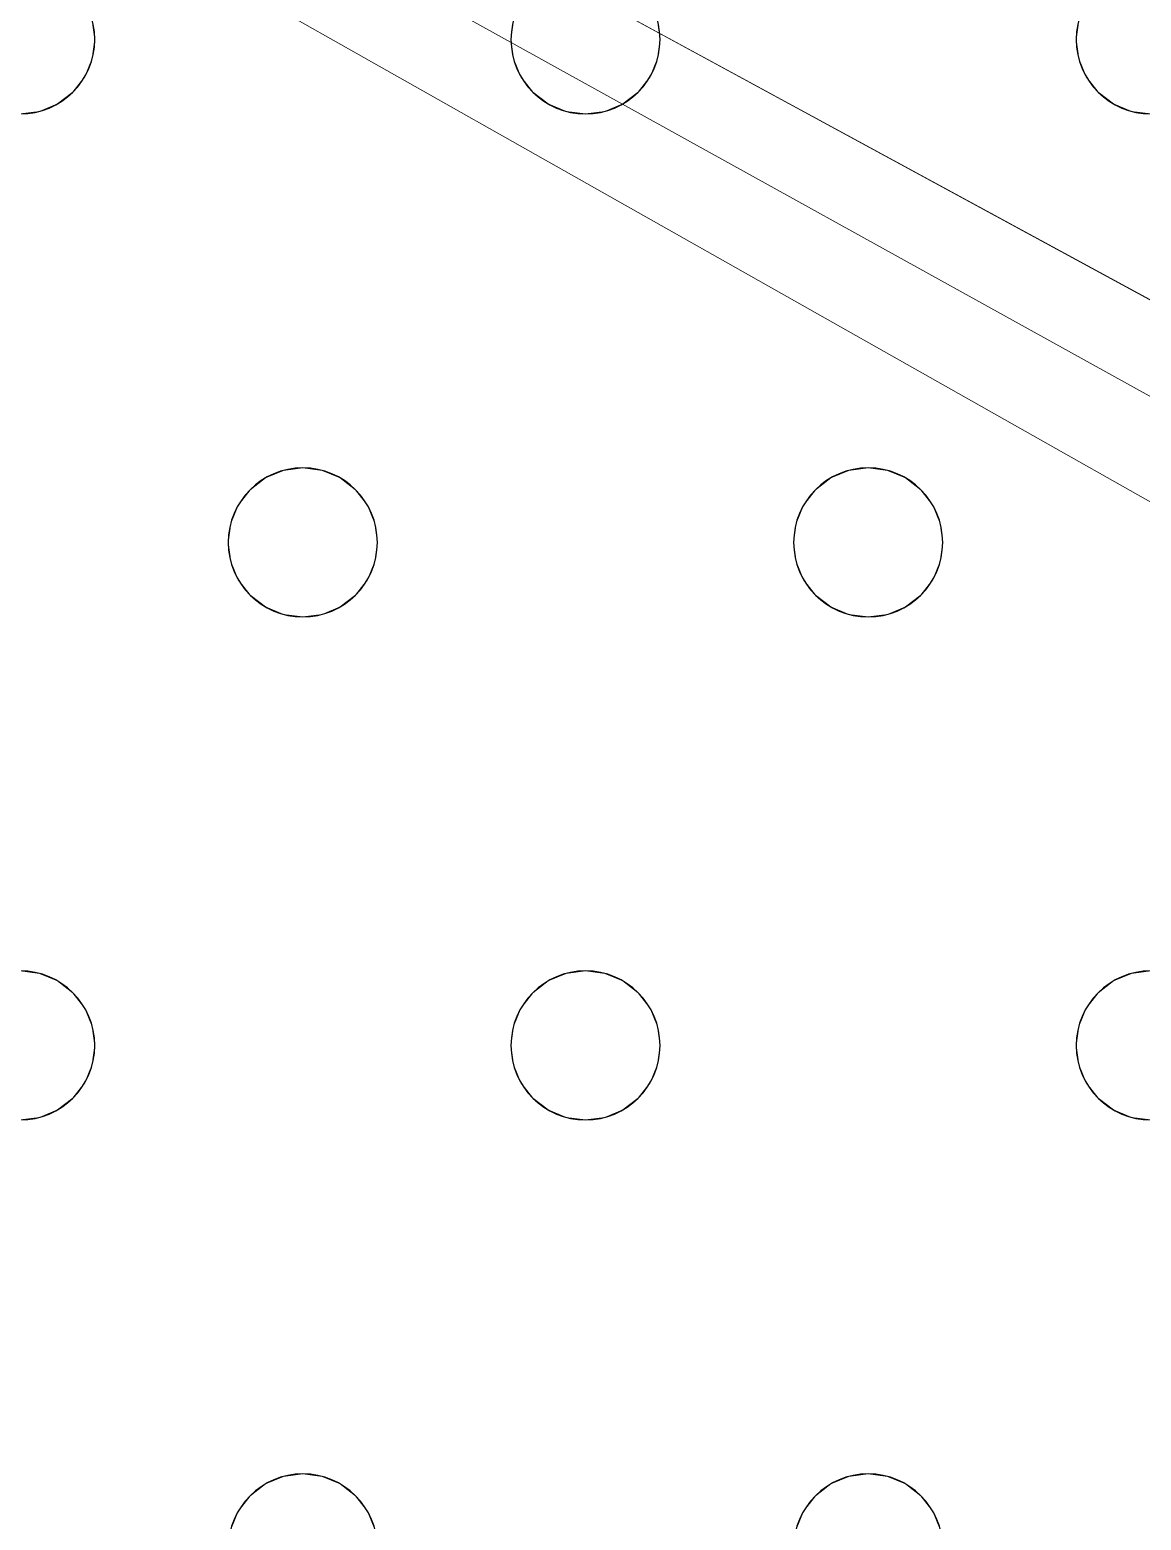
# Model space of a CAD drawing. Header units: millimetres. Extents: x -1 to 1201, y -701 to 1.
# Drawn here: x 443.7 to 503.4, y -339.5 to -259.5 of the extents above; entities that cross this region are included whole.
import ezdxf

# ---------------------------------------------------------------- set-up
doc = ezdxf.new("R2010")
doc.units = ezdxf.units.MM
doc.layers.add('IQ_200_3D', color=1, linetype='Continuous')
doc.layers.add('IQ_204_2D', color=7, linetype='Continuous')

msp = doc.modelspace()

# ---------------------------------------------------------------- linework, layer by layer
at = {"layer": 'IQ_200_3D', "lineweight": 18}
for points, invisible_edges in [([(447.079, -258.965, 890), (447.216, -260, 890), (469.549, -260, 890), (469.685, -258.965, 890)], 10), ([(469.549, -260, 888), (447.216, -260, 888), (447.079, -258.965, 888), (469.685, -258.965, 888)], 5), ([(447.216, -260, 890), (447.079, -258.965, 890), (447.079, -258.965, 888), (447.216, -260, 888)], 2), ([(469.685, -258.965, 890), (469.549, -260, 890), (469.549, -260, 888), (469.685, -258.965, 888)], 8), ([(477.413, -258.965, 890), (477.549, -260, 890), (499.882, -260, 890), (500.019, -258.965, 890)], 10), ([(477.413, -258.965, 888), (500.019, -258.965, 888), (499.882, -260, 888), (477.549, -260, 888)], 5), ([(477.549, -260, 890), (477.413, -258.965, 890), (477.413, -258.965, 888), (477.549, -260, 888)], 2), ([(500.019, -258.965, 890), (499.882, -260, 890), (499.882, -260, 888), (500.019, -258.965, 888)], 8), ([(447.216, -260, 890), (447.079, -261.035, 890), (469.685, -261.035, 890), (469.549, -260, 890)], 10), ([(447.079, -261.035, 888), (447.216, -260, 888), (469.685, -261.035, 888), (470.085, -262, 888)], 10), ([(447.079, -261.035, 890), (447.216, -260, 890), (447.216, -260, 888), (447.079, -261.035, 888)], 8), ([(469.549, -260, 888), (469.685, -261.035, 888), (447.216, -260, 888)], 14), ([(469.549, -260, 890), (469.685, -261.035, 890), (469.685, -261.035, 888), (469.549, -260, 888)], 2), ([(477.549, -260, 890), (477.413, -261.035, 890), (500.019, -261.035, 890), (499.882, -260, 890)], 10), ([(500.019, -261.035, 888), (500.418, -262, 888), (477.413, -261.035, 888), (477.549, -260, 888)], 10), ([(477.413, -261.035, 890), (477.549, -260, 890), (477.549, -260, 888), (477.413, -261.035, 888)], 8), ([(500.019, -261.035, 888), (477.549, -260, 888), (499.882, -260, 888)], 3), ([(499.882, -260, 890), (500.019, -261.035, 890), (500.019, -261.035, 888), (499.882, -260, 888)], 2), ([(447.079, -261.035, 890), (446.68, -262, 890), (470.085, -262, 890), (469.685, -261.035, 890)], 10), ([(446.68, -262, 888), (447.079, -261.035, 888), (470.085, -262, 888), (458.382, -283, 888)], 14), ([(446.68, -262, 890), (447.079, -261.035, 890), (447.079, -261.035, 888), (446.68, -262, 888)], 10), ([(469.685, -261.035, 890), (470.085, -262, 890), (470.085, -262, 888), (469.685, -261.035, 888)], 10), ([(477.413, -261.035, 890), (477.013, -262, 890), (500.418, -262, 890), (500.019, -261.035, 890)], 10), ([(477.013, -262, 888), (477.413, -261.035, 888), (500.418, -262, 888), (488.716, -283, 888)], 14), ([(477.013, -262, 890), (477.413, -261.035, 890), (477.413, -261.035, 888), (477.013, -262, 888)], 10), ([(500.019, -261.035, 890), (500.418, -262, 890), (500.418, -262, 888), (500.019, -261.035, 888)], 10), ([(458.382, -283, 890), (446.68, -262, 890), (446.044, -262.828, 890)], 13), ([(458.382, -283, 888), (446.044, -262.828, 888), (446.68, -262, 888)], 13), ([(446.044, -262.828, 890), (446.68, -262, 890), (446.68, -262, 888), (446.044, -262.828, 888)], 10), ([(458.382, -283, 890), (470.721, -262.828, 890), (470.085, -262, 890), (446.68, -262, 890)], 13), ([(470.721, -262.828, 888), (458.382, -283, 888), (470.085, -262, 888)], 3), ([(470.085, -262, 890), (470.721, -262.828, 890), (470.721, -262.828, 888), (470.085, -262, 888)], 10), ([(488.716, -283, 890), (500.418, -262, 890), (477.013, -262, 890), (476.377, -262.828, 890)], 11), ([(488.716, -283, 888), (487.68, -283.136, 888), (476.377, -262.828, 888), (477.013, -262, 888)], 10), ([(476.377, -262.828, 890), (477.013, -262, 890), (477.013, -262, 888), (476.377, -262.828, 888)], 10), ([(501.054, -262.828, 890), (500.418, -262, 890), (488.716, -283, 890), (489.751, -283.136, 890)], 10), ([(501.054, -262.828, 888), (489.751, -283.136, 888), (488.716, -283, 888), (500.418, -262, 888)], 5), ([(500.418, -262, 890), (501.054, -262.828, 890), (501.054, -262.828, 888), (500.418, -262, 888)], 10), ([(446.044, -262.828, 890), (445.216, -263.464, 890), (457.347, -283.136, 890), (458.382, -283, 890)], 10), ([(457.347, -283.136, 888), (445.216, -263.464, 888), (446.044, -262.828, 888), (458.382, -283, 888)], 5), ([(445.216, -263.464, 890), (446.044, -262.828, 890), (446.044, -262.828, 888), (445.216, -263.464, 888)], 10), ([(459.418, -283.136, 890), (471.549, -263.464, 890), (470.721, -262.828, 890), (458.382, -283, 890)], 5), ([(459.418, -283.136, 888), (458.382, -283, 888), (470.721, -262.828, 888), (471.549, -263.464, 888)], 10), ([(470.721, -262.828, 890), (471.549, -263.464, 890), (471.549, -263.464, 888), (470.721, -262.828, 888)], 10), ([(476.377, -262.828, 890), (475.549, -263.464, 890), (487.68, -283.136, 890), (488.716, -283, 890)], 10), ([(487.68, -283.136, 888), (475.549, -263.464, 888), (476.377, -262.828, 888)], 13), ([(475.549, -263.464, 890), (476.377, -262.828, 890), (476.377, -262.828, 888), (475.549, -263.464, 888)], 10), ([(501.882, -263.464, 890), (501.054, -262.828, 890), (489.751, -283.136, 890), (490.716, -283.536, 890)], 10), ([(501.054, -262.828, 888), (501.882, -263.464, 888), (489.751, -283.136, 888)], 14), ([(501.054, -262.828, 890), (501.882, -263.464, 890), (501.882, -263.464, 888), (501.054, -262.828, 888)], 10), ([(443.216, -264, 890), (454.918, -285, 890), (455.554, -284.172, 890), (444.251, -263.864, 890)], 5), ([(455.554, -284.172, 888), (454.918, -285, 888), (443.216, -264, 888), (444.251, -263.864, 888)], 10), ([(444.251, -263.864, 888), (443.216, -264, 888), (443.216, -264, 890), (444.251, -263.864, 890)], 10), ([(456.382, -283.536, 890), (445.216, -263.464, 890), (444.251, -263.864, 890), (455.554, -284.172, 890)], 5), ([(444.251, -263.864, 888), (445.216, -263.464, 888), (456.382, -283.536, 888), (455.554, -284.172, 888)], 10), ([(444.251, -263.864, 890), (445.216, -263.464, 890), (445.216, -263.464, 888), (444.251, -263.864, 888)], 10), ([(445.216, -263.464, 890), (456.382, -283.536, 890), (457.347, -283.136, 890)], 13), ([(445.216, -263.464, 888), (457.347, -283.136, 888), (456.382, -283.536, 888)], 13), ([(471.549, -263.464, 890), (459.418, -283.136, 890), (460.382, -283.536, 890)], 13), ([(460.382, -283.536, 888), (459.418, -283.136, 888), (471.549, -263.464, 888), (472.514, -263.864, 888)], 10), ([(472.514, -263.864, 890), (471.549, -263.464, 890), (460.382, -283.536, 890), (461.211, -284.172, 890)], 10), ([(461.211, -284.172, 888), (460.382, -283.536, 888), (472.514, -263.864, 888), (473.549, -264, 888)], 10), ([(473.549, -264, 890), (472.514, -263.864, 890), (461.211, -284.172, 890), (461.847, -285, 890)], 10), ([(471.549, -263.464, 890), (472.514, -263.864, 890), (472.514, -263.864, 888), (471.549, -263.464, 888)], 10), ([(473.549, -264, 888), (472.514, -263.864, 888), (472.514, -263.864, 890), (473.549, -264, 890)], 10), ([(485.887, -284.172, 890), (486.716, -283.536, 890), (474.584, -263.864, 890), (473.549, -264, 890)], 10), ([(485.887, -284.172, 888), (485.252, -285, 888), (473.549, -264, 888), (474.584, -263.864, 888)], 10), ([(474.584, -263.864, 888), (473.549, -264, 888), (473.549, -264, 890), (474.584, -263.864, 890)], 10), ([(475.549, -263.464, 890), (474.584, -263.864, 890), (486.716, -283.536, 890), (487.68, -283.136, 890)], 10), ([(475.549, -263.464, 888), (487.68, -283.136, 888), (486.716, -283.536, 888), (474.584, -263.864, 888)], 5), ([(474.584, -263.864, 890), (475.549, -263.464, 890), (475.549, -263.464, 888), (474.584, -263.864, 888)], 10), ([(474.584, -263.864, 888), (486.716, -283.536, 888), (485.887, -284.172, 888)], 13), ([(490.716, -283.536, 888), (489.751, -283.136, 888), (501.882, -263.464, 888), (502.847, -263.864, 888)], 10), ([(502.847, -263.864, 890), (501.882, -263.464, 890), (490.716, -283.536, 890), (491.544, -284.172, 890)], 10), ([(491.544, -284.172, 888), (490.716, -283.536, 888), (502.847, -263.864, 888), (503.882, -264, 888)], 10), ([(503.882, -264, 890), (502.847, -263.864, 890), (491.544, -284.172, 890), (492.18, -285, 890)], 10), ([(501.882, -263.464, 890), (502.847, -263.864, 890), (502.847, -263.864, 888), (501.882, -263.464, 888)], 10), ([(503.882, -264, 888), (502.847, -263.864, 888), (502.847, -263.864, 890), (503.882, -264, 890)], 10), ([(443.216, -264, 890), (430.878, -284.172, 890), (431.513, -285, 890), (454.918, -285, 890)], 13), ([(443.216, -264, 888), (454.918, -285, 888), (431.513, -285, 888), (430.878, -284.172, 888)], 11), ([(461.847, -285, 888), (461.211, -284.172, 888), (473.549, -264, 888), (485.252, -285, 888)], 14), ([(485.252, -285, 890), (473.549, -264, 890), (461.847, -285, 890), (484.852, -285.965, 890)], 7), ([(485.887, -284.172, 890), (473.549, -264, 890), (485.252, -285, 890)], 3), ([(492.18, -285, 888), (491.544, -284.172, 888), (503.882, -264, 888), (515.585, -285, 888)], 14), ([(515.585, -285, 890), (503.882, -264, 890), (492.18, -285, 890), (515.185, -285.965, 890)], 7), ([(457.347, -283.136, 890), (456.382, -283.536, 890), (456.382, -283.536, 888), (457.347, -283.136, 888)], 10), ([(457.347, -283.136, 888), (458.382, -283, 888), (458.382, -283, 890), (457.347, -283.136, 890)], 10), ([(458.382, -283, 888), (459.418, -283.136, 888), (459.418, -283.136, 890), (458.382, -283, 890)], 10), ([(460.382, -283.536, 890), (459.418, -283.136, 890), (459.418, -283.136, 888), (460.382, -283.536, 888)], 10), ([(487.68, -283.136, 890), (486.716, -283.536, 890), (486.716, -283.536, 888), (487.68, -283.136, 888)], 10), ([(487.68, -283.136, 888), (488.716, -283, 888), (488.716, -283, 890), (487.68, -283.136, 890)], 10), ([(488.716, -283, 888), (489.751, -283.136, 888), (489.751, -283.136, 890), (488.716, -283, 890)], 10), ([(490.716, -283.536, 890), (489.751, -283.136, 890), (489.751, -283.136, 888), (490.716, -283.536, 888)], 10), ([(456.382, -283.536, 890), (455.554, -284.172, 890), (455.554, -284.172, 888), (456.382, -283.536, 888)], 10), ([(461.211, -284.172, 890), (460.382, -283.536, 890), (460.382, -283.536, 888), (461.211, -284.172, 888)], 10), ([(486.716, -283.536, 890), (485.887, -284.172, 890), (485.887, -284.172, 888), (486.716, -283.536, 888)], 10), ([(491.544, -284.172, 890), (490.716, -283.536, 890), (490.716, -283.536, 888), (491.544, -284.172, 888)], 10), ([(455.554, -284.172, 890), (454.918, -285, 890), (454.918, -285, 888), (455.554, -284.172, 888)], 10), ([(461.847, -285, 890), (461.211, -284.172, 890), (461.211, -284.172, 888), (461.847, -285, 888)], 10), ([(485.887, -284.172, 890), (485.252, -285, 890), (485.252, -285, 888), (485.887, -284.172, 888)], 10), ([(492.18, -285, 890), (491.544, -284.172, 890), (491.544, -284.172, 888), (492.18, -285, 888)], 10), ([(431.513, -285, 890), (431.913, -285.965, 890), (454.519, -285.965, 890), (454.918, -285, 890)], 10), ([(454.519, -285.965, 888), (431.913, -285.965, 888), (431.513, -285, 888), (454.918, -285, 888)], 5), ([(454.918, -285, 890), (454.519, -285.965, 890), (454.519, -285.965, 888), (454.918, -285, 888)], 10), ([(461.847, -285, 890), (462.246, -285.965, 890), (484.852, -285.965, 890)], 14), ([(484.852, -285.965, 888), (462.246, -285.965, 888), (461.847, -285, 888), (485.252, -285, 888)], 5), ([(462.246, -285.965, 890), (461.847, -285, 890), (461.847, -285, 888), (462.246, -285.965, 888)], 10), ([(485.252, -285, 890), (484.852, -285.965, 890), (484.852, -285.965, 888), (485.252, -285, 888)], 10), ([(515.185, -285.965, 890), (492.18, -285, 890), (492.579, -285.965, 890), (515.049, -287, 890)], 5), ([(492.579, -285.965, 888), (492.18, -285, 888), (515.185, -285.965, 888), (515.049, -287, 888)], 10), ([(515.185, -285.965, 888), (492.18, -285, 888), (515.585, -285, 888)], 3), ([(492.579, -285.965, 890), (492.18, -285, 890), (492.18, -285, 888), (492.579, -285.965, 888)], 10), ([(431.913, -285.965, 890), (432.049, -287, 890), (454.382, -287, 890), (454.519, -285.965, 890)], 10), ([(454.382, -287, 888), (432.049, -287, 888), (431.913, -285.965, 888), (454.519, -285.965, 888)], 5), ([(454.519, -285.965, 890), (454.382, -287, 890), (454.382, -287, 888), (454.519, -285.965, 888)], 8), ([(462.246, -285.965, 890), (462.382, -287, 890), (484.716, -287, 890), (484.852, -285.965, 890)], 10), ([(484.716, -287, 888), (462.382, -287, 888), (462.246, -285.965, 888), (484.852, -285.965, 888)], 5), ([(462.382, -287, 890), (462.246, -285.965, 890), (462.246, -285.965, 888), (462.382, -287, 888)], 2), ([(484.852, -285.965, 890), (484.716, -287, 890), (484.716, -287, 888), (484.852, -285.965, 888)], 8), ([(515.049, -287, 890), (492.579, -285.965, 890), (492.716, -287, 890), (515.185, -288.035, 890)], 5), ([(515.049, -287, 888), (492.716, -287, 888), (492.579, -285.965, 888)], 13), ([(492.716, -287, 890), (492.579, -285.965, 890), (492.579, -285.965, 888), (492.716, -287, 888)], 2), ([(432.049, -287, 890), (431.913, -288.035, 890), (454.519, -288.035, 890), (454.382, -287, 890)], 10), ([(431.913, -288.035, 888), (432.049, -287, 888), (454.519, -288.035, 888), (454.918, -289, 888)], 10), ([(454.519, -288.035, 888), (432.049, -287, 888), (454.382, -287, 888)], 3), ([(454.382, -287, 890), (454.519, -288.035, 890), (454.519, -288.035, 888), (454.382, -287, 888)], 2), ([(484.852, -288.035, 890), (462.382, -287, 890), (462.246, -288.035, 890), (485.252, -289, 890)], 5), ([(462.246, -288.035, 888), (462.382, -287, 888), (484.852, -288.035, 888), (485.252, -289, 888)], 10), ([(462.246, -288.035, 890), (462.382, -287, 890), (462.382, -287, 888), (462.246, -288.035, 888)], 8), ([(484.716, -287, 890), (462.382, -287, 890), (484.852, -288.035, 890)], 3), ([(484.852, -288.035, 888), (462.382, -287, 888), (484.716, -287, 888)], 3), ([(484.716, -287, 890), (484.852, -288.035, 890), (484.852, -288.035, 888), (484.716, -287, 888)], 2), ([(492.579, -288.035, 890), (515.585, -289, 890), (515.185, -288.035, 890), (492.716, -287, 890)], 5), ([(492.716, -287, 888), (515.049, -287, 888), (515.185, -288.035, 888), (492.579, -288.035, 888)], 5), ([(492.579, -288.035, 890), (492.716, -287, 890), (492.716, -287, 888), (492.579, -288.035, 888)], 8), ([(454.918, -289, 890), (454.519, -288.035, 890), (431.913, -288.035, 890), (431.513, -289, 890)], 10), ([(431.513, -289, 888), (431.913, -288.035, 888), (454.918, -289, 888), (443.216, -310, 888)], 14), ([(454.519, -288.035, 890), (454.918, -289, 890), (454.918, -289, 888), (454.519, -288.035, 888)], 10), ([(485.252, -289, 890), (462.246, -288.035, 890), (461.847, -289, 890), (473.549, -310, 890)], 13), ([(461.847, -289, 888), (462.246, -288.035, 888), (485.252, -289, 888), (473.549, -310, 888)], 14), ([(461.847, -289, 890), (462.246, -288.035, 890), (462.246, -288.035, 888), (461.847, -289, 888)], 10), ([(484.852, -288.035, 890), (485.252, -289, 890), (485.252, -289, 888), (484.852, -288.035, 888)], 10), ([(515.585, -289, 890), (492.579, -288.035, 890), (492.18, -289, 890), (503.882, -310, 890)], 13), ([(492.18, -289, 888), (492.579, -288.035, 888), (515.585, -289, 888), (503.882, -310, 888)], 14), ([(492.18, -289, 890), (492.579, -288.035, 890), (492.579, -288.035, 888), (492.18, -289, 888)], 10), ([(492.579, -288.035, 888), (515.185, -288.035, 888), (515.585, -289, 888)], 13), ([(443.216, -310, 890), (454.918, -289, 890), (431.513, -289, 890), (430.878, -289.828, 890)], 11), ([(443.216, -310, 890), (444.251, -310.136, 890), (455.554, -289.828, 890), (454.918, -289, 890)], 10), ([(443.216, -310, 888), (454.918, -289, 888), (455.554, -289.828, 888), (444.251, -310.136, 888)], 5), ([(454.918, -289, 890), (455.554, -289.828, 890), (455.554, -289.828, 888), (454.918, -289, 888)], 10), ([(473.549, -310, 890), (461.847, -289, 890), (461.211, -289.828, 890), (472.514, -310.136, 890)], 5), ([(461.847, -289, 888), (473.549, -310, 888), (461.211, -289.828, 888)], 3), ([(461.211, -289.828, 890), (461.847, -289, 890), (461.847, -289, 888), (461.211, -289.828, 888)], 10), ([(485.887, -289.828, 890), (485.252, -289, 890), (473.549, -310, 890), (474.584, -310.136, 890)], 10), ([(485.887, -289.828, 888), (474.584, -310.136, 888), (473.549, -310, 888), (485.252, -289, 888)], 5), ([(485.252, -289, 890), (485.887, -289.828, 890), (485.887, -289.828, 888), (485.252, -289, 888)], 10), ([(503.882, -310, 890), (492.18, -289, 890), (491.544, -289.828, 890)], 13), ([(503.882, -310, 888), (502.847, -310.136, 888), (491.544, -289.828, 888), (492.18, -289, 888)], 10), ([(491.544, -289.828, 890), (492.18, -289, 890), (492.18, -289, 888), (491.544, -289.828, 888)], 10), ([(456.382, -290.464, 890), (455.554, -289.828, 890), (444.251, -310.136, 890), (445.216, -310.536, 890)], 10), ([(456.382, -290.464, 888), (445.216, -310.536, 888), (444.251, -310.136, 888), (455.554, -289.828, 888)], 5), ([(455.554, -289.828, 890), (456.382, -290.464, 890), (456.382, -290.464, 888), (455.554, -289.828, 888)], 10), ([(460.382, -290.464, 890), (472.514, -310.136, 890), (461.211, -289.828, 890)], 3), ([(461.211, -289.828, 888), (473.549, -310, 888), (472.514, -310.136, 888), (460.382, -290.464, 888)], 5), ([(460.382, -290.464, 890), (461.211, -289.828, 890), (461.211, -289.828, 888), (460.382, -290.464, 888)], 10), ([(474.584, -310.136, 890), (475.549, -310.536, 890), (486.716, -290.464, 890), (485.887, -289.828, 890)], 10), ([(474.584, -310.136, 888), (485.887, -289.828, 888), (486.716, -290.464, 888)], 13), ([(485.887, -289.828, 890), (486.716, -290.464, 890), (486.716, -290.464, 888), (485.887, -289.828, 888)], 10), ([(502.847, -310.136, 890), (503.882, -310, 890), (491.544, -289.828, 890), (490.716, -290.464, 890)], 10), ([(502.847, -310.136, 888), (501.882, -310.536, 888), (490.716, -290.464, 888), (491.544, -289.828, 888)], 10), ([(490.716, -290.464, 890), (491.544, -289.828, 890), (491.544, -289.828, 888), (490.716, -290.464, 888)], 10), ([(456.382, -290.464, 890), (445.216, -310.536, 890), (457.347, -290.864, 890)], 3), ([(445.216, -310.536, 888), (456.382, -290.464, 888), (457.347, -290.864, 888)], 13), ([(457.347, -290.864, 890), (445.216, -310.536, 890), (446.044, -311.172, 890), (458.382, -291, 890)], 5), ([(446.044, -311.172, 888), (445.216, -310.536, 888), (457.347, -290.864, 888), (458.382, -291, 888)], 10), ([(458.382, -291, 890), (446.044, -311.172, 890), (446.68, -312, 890), (470.085, -312, 890)], 13), ([(446.68, -312, 888), (446.044, -311.172, 888), (458.382, -291, 888), (470.085, -312, 888)], 14), ([(456.382, -290.464, 890), (457.347, -290.864, 890), (457.347, -290.864, 888), (456.382, -290.464, 888)], 10), ([(458.382, -291, 888), (457.347, -290.864, 888), (457.347, -290.864, 890), (458.382, -291, 890)], 10), ([(470.721, -311.172, 890), (459.418, -290.864, 890), (458.382, -291, 890), (470.085, -312, 890)], 5), ([(459.418, -290.864, 888), (471.549, -310.536, 888), (470.721, -311.172, 888), (458.382, -291, 888)], 5), ([(459.418, -290.864, 888), (458.382, -291, 888), (458.382, -291, 890), (459.418, -290.864, 890)], 10), ([(470.721, -311.172, 888), (470.085, -312, 888), (458.382, -291, 888)], 14), ([(460.382, -290.464, 890), (459.418, -290.864, 890), (471.549, -310.536, 890), (472.514, -310.136, 890)], 10), ([(460.382, -290.464, 888), (472.514, -310.136, 888), (471.549, -310.536, 888), (459.418, -290.864, 888)], 5), ([(459.418, -290.864, 890), (460.382, -290.464, 890), (460.382, -290.464, 888), (459.418, -290.864, 888)], 10), ([(471.549, -310.536, 890), (459.418, -290.864, 890), (470.721, -311.172, 890)], 3), ([(475.549, -310.536, 888), (474.584, -310.136, 888), (486.716, -290.464, 888), (487.68, -290.864, 888)], 10), ([(475.549, -310.536, 890), (476.377, -311.172, 890), (487.68, -290.864, 890), (486.716, -290.464, 890)], 10), ([(476.377, -311.172, 888), (475.549, -310.536, 888), (487.68, -290.864, 888), (488.716, -291, 888)], 10), ([(476.377, -311.172, 890), (477.013, -312, 890), (488.716, -291, 890), (487.68, -290.864, 890)], 10), ([(477.013, -312, 888), (476.377, -311.172, 888), (488.716, -291, 888), (500.418, -312, 888)], 14), ([(500.418, -312, 890), (488.716, -291, 890), (477.013, -312, 890), (500.019, -312.965, 890)], 7), ([(486.716, -290.464, 890), (487.68, -290.864, 890), (487.68, -290.864, 888), (486.716, -290.464, 888)], 10), ([(488.716, -291, 888), (487.68, -290.864, 888), (487.68, -290.864, 890), (488.716, -291, 890)], 10), ([(501.054, -311.172, 890), (489.751, -290.864, 890), (488.716, -291, 890), (500.418, -312, 890)], 5), ([(489.751, -290.864, 888), (501.882, -310.536, 888), (501.054, -311.172, 888), (488.716, -291, 888)], 5), ([(489.751, -290.864, 888), (488.716, -291, 888), (488.716, -291, 890), (489.751, -290.864, 890)], 10), ([(501.054, -311.172, 888), (500.418, -312, 888), (488.716, -291, 888)], 14), ([(490.716, -290.464, 890), (489.751, -290.864, 890), (501.882, -310.536, 890), (502.847, -310.136, 890)], 10), ([(501.882, -310.536, 888), (489.751, -290.864, 888), (490.716, -290.464, 888)], 13), ([(489.751, -290.864, 890), (490.716, -290.464, 890), (490.716, -290.464, 888), (489.751, -290.864, 888)], 10), ([(501.882, -310.536, 890), (489.751, -290.864, 890), (501.054, -311.172, 890)], 3), ([(443.216, -310, 888), (444.251, -310.136, 888), (444.251, -310.136, 890), (443.216, -310, 890)], 10), ([(445.216, -310.536, 890), (444.251, -310.136, 890), (444.251, -310.136, 888), (445.216, -310.536, 888)], 10), ([(472.514, -310.136, 890), (471.549, -310.536, 890), (471.549, -310.536, 888), (472.514, -310.136, 888)], 10), ([(472.514, -310.136, 888), (473.549, -310, 888), (473.549, -310, 890), (472.514, -310.136, 890)], 10), ([(473.549, -310, 888), (474.584, -310.136, 888), (474.584, -310.136, 890), (473.549, -310, 890)], 10), ([(475.549, -310.536, 890), (474.584, -310.136, 890), (474.584, -310.136, 888), (475.549, -310.536, 888)], 10), ([(502.847, -310.136, 890), (501.882, -310.536, 890), (501.882, -310.536, 888), (502.847, -310.136, 888)], 10), ([(502.847, -310.136, 888), (503.882, -310, 888), (503.882, -310, 890), (502.847, -310.136, 890)], 10), ([(446.044, -311.172, 890), (445.216, -310.536, 890), (445.216, -310.536, 888), (446.044, -311.172, 888)], 10), ([(446.68, -312, 890), (446.044, -311.172, 890), (446.044, -311.172, 888), (446.68, -312, 888)], 10), ([(470.721, -311.172, 890), (470.085, -312, 890), (470.085, -312, 888), (470.721, -311.172, 888)], 10), ([(471.549, -310.536, 890), (470.721, -311.172, 890), (470.721, -311.172, 888), (471.549, -310.536, 888)], 10), ([(476.377, -311.172, 890), (475.549, -310.536, 890), (475.549, -310.536, 888), (476.377, -311.172, 888)], 10), ([(477.013, -312, 890), (476.377, -311.172, 890), (476.377, -311.172, 888), (477.013, -312, 888)], 10), ([(501.054, -311.172, 890), (500.418, -312, 890), (500.418, -312, 888), (501.054, -311.172, 888)], 10), ([(501.882, -310.536, 890), (501.054, -311.172, 890), (501.054, -311.172, 888), (501.882, -310.536, 888)], 10), ([(469.685, -312.965, 890), (470.085, -312, 890), (446.68, -312, 890), (447.079, -312.965, 890)], 10), ([(447.079, -312.965, 888), (446.68, -312, 888), (469.685, -312.965, 888), (469.549, -314, 888)], 10), ([(446.68, -312, 888), (470.085, -312, 888), (469.685, -312.965, 888)], 13), ([(447.079, -312.965, 890), (446.68, -312, 890), (446.68, -312, 888), (447.079, -312.965, 888)], 10), ([(470.085, -312, 890), (469.685, -312.965, 890), (469.685, -312.965, 888), (470.085, -312, 888)], 10), ([(500.019, -312.965, 890), (477.013, -312, 890), (477.413, -312.965, 890), (499.882, -314, 890)], 5), ([(477.413, -312.965, 888), (477.013, -312, 888), (500.019, -312.965, 888), (499.882, -314, 888)], 10), ([(477.013, -312, 888), (500.418, -312, 888), (500.019, -312.965, 888)], 13), ([(477.413, -312.965, 890), (477.013, -312, 890), (477.013, -312, 888), (477.413, -312.965, 888)], 10), ([(500.418, -312, 890), (500.019, -312.965, 890), (500.019, -312.965, 888), (500.418, -312, 888)], 10), ([(447.079, -312.965, 890), (447.216, -314, 890), (469.549, -314, 890), (469.685, -312.965, 890)], 10), ([(447.216, -314, 888), (447.079, -312.965, 888), (469.549, -314, 888), (469.685, -315.035, 888)], 10), ([(447.216, -314, 890), (447.079, -312.965, 890), (447.079, -312.965, 888), (447.216, -314, 888)], 2), ([(469.685, -312.965, 890), (469.549, -314, 890), (469.549, -314, 888), (469.685, -312.965, 888)], 8), ([(499.882, -314, 890), (477.413, -312.965, 890), (477.549, -314, 890), (500.019, -315.035, 890)], 5), ([(477.549, -314, 888), (477.413, -312.965, 888), (499.882, -314, 888)], 14), ([(477.549, -314, 890), (477.413, -312.965, 890), (477.413, -312.965, 888), (477.549, -314, 888)], 2), ([(500.019, -312.965, 890), (499.882, -314, 890), (499.882, -314, 888), (500.019, -312.965, 888)], 8), ([(447.216, -314, 890), (447.079, -315.035, 890), (469.685, -315.035, 890), (469.549, -314, 890)], 10), ([(447.079, -315.035, 888), (447.216, -314, 888), (469.685, -315.035, 888), (470.085, -316, 888)], 10), ([(447.079, -315.035, 890), (447.216, -314, 890), (447.216, -314, 888), (447.079, -315.035, 888)], 8), ([(469.549, -314, 890), (469.685, -315.035, 890), (469.685, -315.035, 888), (469.549, -314, 888)], 2), ([(500.019, -315.035, 890), (477.549, -314, 890), (477.413, -315.035, 890), (500.418, -316, 890)], 5), ([(500.019, -315.035, 888), (477.413, -315.035, 888), (477.549, -314, 888), (499.882, -314, 888)], 5), ([(477.413, -315.035, 890), (477.549, -314, 890), (477.549, -314, 888), (477.413, -315.035, 888)], 8), ([(499.882, -314, 890), (500.019, -315.035, 890), (500.019, -315.035, 888), (499.882, -314, 888)], 2), ([(447.079, -315.035, 890), (446.68, -316, 890), (470.085, -316, 890), (469.685, -315.035, 890)], 10), ([(470.085, -316, 888), (446.68, -316, 888), (447.079, -315.035, 888)], 13), ([(446.68, -316, 890), (447.079, -315.035, 890), (447.079, -315.035, 888), (446.68, -316, 888)], 10), ([(469.685, -315.035, 890), (470.085, -316, 890), (470.085, -316, 888), (469.685, -315.035, 888)], 10), ([(500.418, -316, 890), (477.413, -315.035, 890), (477.013, -316, 890), (488.716, -337, 890)], 13), ([(477.013, -316, 888), (477.413, -315.035, 888), (500.418, -316, 888), (488.716, -337, 888)], 14), ([(477.013, -316, 890), (477.413, -315.035, 890), (477.413, -315.035, 888), (477.013, -316, 888)], 10), ([(477.413, -315.035, 888), (500.019, -315.035, 888), (500.418, -316, 888)], 13), ([(500.019, -315.035, 890), (500.418, -316, 890), (500.418, -316, 888), (500.019, -315.035, 888)], 10), ([(458.382, -337, 890), (446.68, -316, 890), (446.044, -316.828, 890)], 13), ([(446.044, -316.828, 888), (446.68, -316, 888), (458.382, -337, 888), (457.347, -337.136, 888)], 10), ([(446.044, -316.828, 890), (446.68, -316, 890), (446.68, -316, 888), (446.044, -316.828, 888)], 10), ([(458.382, -337, 890), (470.721, -316.828, 890), (470.085, -316, 890), (446.68, -316, 890)], 13), ([(470.085, -316, 888), (470.721, -316.828, 888), (458.382, -337, 888), (446.68, -316, 888)], 14), ([(470.085, -316, 890), (470.721, -316.828, 890), (470.721, -316.828, 888), (470.085, -316, 888)], 10), ([(477.013, -316, 890), (476.377, -316.828, 890), (488.716, -337, 890)], 14), ([(488.716, -337, 888), (487.68, -337.136, 888), (476.377, -316.828, 888), (477.013, -316, 888)], 10), ([(476.377, -316.828, 890), (477.013, -316, 890), (477.013, -316, 888), (476.377, -316.828, 888)], 10), ([(501.054, -316.828, 890), (500.418, -316, 890), (488.716, -337, 890), (489.751, -337.136, 890)], 10), ([(488.716, -337, 888), (500.418, -316, 888), (501.054, -316.828, 888), (489.751, -337.136, 888)], 5), ([(500.418, -316, 890), (501.054, -316.828, 890), (501.054, -316.828, 888), (500.418, -316, 888)], 10), ([(445.216, -317.464, 890), (444.251, -317.864, 890), (456.382, -337.536, 890), (457.347, -337.136, 890)], 10), ([(444.251, -317.864, 888), (445.216, -317.464, 888), (456.382, -337.536, 888), (455.554, -338.172, 888)], 10), ([(444.251, -317.864, 890), (445.216, -317.464, 890), (445.216, -317.464, 888), (444.251, -317.864, 888)], 10), ([(446.044, -316.828, 890), (445.216, -317.464, 890), (457.347, -337.136, 890), (458.382, -337, 890)], 10), ([(445.216, -317.464, 888), (446.044, -316.828, 888), (457.347, -337.136, 888), (456.382, -337.536, 888)], 10), ([(445.216, -317.464, 890), (446.044, -316.828, 890), (446.044, -316.828, 888), (445.216, -317.464, 888)], 10), ([(459.418, -337.136, 890), (471.549, -317.464, 890), (470.721, -316.828, 890), (458.382, -337, 890)], 5), ([(470.721, -316.828, 888), (471.549, -317.464, 888), (459.418, -337.136, 888), (458.382, -337, 888)], 10), ([(460.382, -337.536, 890), (472.514, -317.864, 890), (471.549, -317.464, 890), (459.418, -337.136, 890)], 5), ([(460.382, -337.536, 888), (459.418, -337.136, 888), (471.549, -317.464, 888), (472.514, -317.864, 888)], 10), ([(470.721, -316.828, 890), (471.549, -317.464, 890), (471.549, -317.464, 888), (470.721, -316.828, 888)], 10), ([(471.549, -317.464, 890), (472.514, -317.864, 890), (472.514, -317.864, 888), (471.549, -317.464, 888)], 10), ([(475.549, -317.464, 890), (474.584, -317.864, 890), (486.716, -337.536, 890), (487.68, -337.136, 890)], 10), ([(474.584, -317.864, 888), (475.549, -317.464, 888), (486.716, -337.536, 888)], 14), ([(474.584, -317.864, 890), (475.549, -317.464, 890), (475.549, -317.464, 888), (474.584, -317.864, 888)], 10), ([(487.68, -337.136, 890), (488.716, -337, 890), (476.377, -316.828, 890), (475.549, -317.464, 890)], 10), ([(487.68, -337.136, 888), (486.716, -337.536, 888), (475.549, -317.464, 888), (476.377, -316.828, 888)], 10), ([(475.549, -317.464, 890), (476.377, -316.828, 890), (476.377, -316.828, 888), (475.549, -317.464, 888)], 10), ([(489.751, -337.136, 890), (501.882, -317.464, 890), (501.054, -316.828, 890)], 13), ([(501.882, -317.464, 888), (489.751, -337.136, 888), (501.054, -316.828, 888)], 3), ([(490.716, -337.536, 890), (502.847, -317.864, 890), (501.882, -317.464, 890), (489.751, -337.136, 890)], 5), ([(490.716, -337.536, 888), (489.751, -337.136, 888), (501.882, -317.464, 888), (502.847, -317.864, 888)], 10), ([(501.054, -316.828, 890), (501.882, -317.464, 890), (501.882, -317.464, 888), (501.054, -316.828, 888)], 10), ([(501.882, -317.464, 890), (502.847, -317.864, 890), (502.847, -317.864, 888), (501.882, -317.464, 888)], 10), ([(443.216, -318, 888), (454.918, -339, 888), (431.513, -339, 888), (430.878, -338.172, 888)], 11), ([(431.513, -339, 890), (454.519, -339.965, 890), (454.918, -339, 890), (443.216, -318, 890)], 13), ([(455.554, -338.172, 890), (444.251, -317.864, 890), (443.216, -318, 890), (454.918, -339, 890)], 5), ([(455.554, -338.172, 888), (454.918, -339, 888), (443.216, -318, 888), (444.251, -317.864, 888)], 10), ([(444.251, -317.864, 888), (443.216, -318, 888), (443.216, -318, 890), (444.251, -317.864, 890)], 10), ([(455.554, -338.172, 890), (456.382, -337.536, 890), (444.251, -317.864, 890)], 14), ([(461.211, -338.172, 890), (473.549, -318, 890), (472.514, -317.864, 890), (460.382, -337.536, 890)], 5), ([(461.211, -338.172, 888), (460.382, -337.536, 888), (472.514, -317.864, 888), (473.549, -318, 888)], 10), ([(461.847, -339, 890), (485.252, -339, 890), (473.549, -318, 890), (461.211, -338.172, 890)], 7), ([(473.549, -318, 888), (485.252, -339, 888), (461.847, -339, 888), (461.211, -338.172, 888)], 11), ([(473.549, -318, 888), (472.514, -317.864, 888), (472.514, -317.864, 890), (473.549, -318, 890)], 10), ([(485.887, -338.172, 890), (474.584, -317.864, 890), (473.549, -318, 890), (485.252, -339, 890)], 5), ([(474.584, -317.864, 888), (486.716, -337.536, 888), (485.887, -338.172, 888), (473.549, -318, 888)], 5), ([(474.584, -317.864, 888), (473.549, -318, 888), (473.549, -318, 890), (474.584, -317.864, 890)], 10), ([(473.549, -318, 888), (485.887, -338.172, 888), (485.252, -339, 888)], 13), ([(474.584, -317.864, 890), (485.887, -338.172, 890), (486.716, -337.536, 890)], 13), ([(491.544, -338.172, 890), (503.882, -318, 890), (502.847, -317.864, 890), (490.716, -337.536, 890)], 5), ([(491.544, -338.172, 888), (490.716, -337.536, 888), (502.847, -317.864, 888), (503.882, -318, 888)], 10), ([(492.18, -339, 890), (515.585, -339, 890), (503.882, -318, 890), (491.544, -338.172, 890)], 7), ([(492.18, -339, 888), (491.544, -338.172, 888), (503.882, -318, 888), (515.585, -339, 888)], 14), ([(503.882, -318, 888), (502.847, -317.864, 888), (502.847, -317.864, 890), (503.882, -318, 890)], 10), ([(456.382, -337.536, 890), (455.554, -338.172, 890), (455.554, -338.172, 888), (456.382, -337.536, 888)], 10), ([(457.347, -337.136, 890), (456.382, -337.536, 890), (456.382, -337.536, 888), (457.347, -337.136, 888)], 10), ([(457.347, -337.136, 888), (458.382, -337, 888), (458.382, -337, 890), (457.347, -337.136, 890)], 10), ([(458.382, -337, 888), (459.418, -337.136, 888), (459.418, -337.136, 890), (458.382, -337, 890)], 10), ([(460.382, -337.536, 890), (459.418, -337.136, 890), (459.418, -337.136, 888), (460.382, -337.536, 888)], 10), ([(461.211, -338.172, 890), (460.382, -337.536, 890), (460.382, -337.536, 888), (461.211, -338.172, 888)], 10), ([(486.716, -337.536, 890), (485.887, -338.172, 890), (485.887, -338.172, 888), (486.716, -337.536, 888)], 10), ([(487.68, -337.136, 890), (486.716, -337.536, 890), (486.716, -337.536, 888), (487.68, -337.136, 888)], 10), ([(487.68, -337.136, 888), (488.716, -337, 888), (488.716, -337, 890), (487.68, -337.136, 890)], 10), ([(488.716, -337, 888), (489.751, -337.136, 888), (489.751, -337.136, 890), (488.716, -337, 890)], 10), ([(490.716, -337.536, 890), (489.751, -337.136, 890), (489.751, -337.136, 888), (490.716, -337.536, 888)], 10), ([(491.544, -338.172, 890), (490.716, -337.536, 890), (490.716, -337.536, 888), (491.544, -338.172, 888)], 10), ([(455.554, -338.172, 890), (454.918, -339, 890), (454.918, -339, 888), (455.554, -338.172, 888)], 10), ([(461.847, -339, 890), (461.211, -338.172, 890), (461.211, -338.172, 888), (461.847, -339, 888)], 10), ([(485.887, -338.172, 890), (485.252, -339, 890), (485.252, -339, 888), (485.887, -338.172, 888)], 10), ([(492.18, -339, 890), (491.544, -338.172, 890), (491.544, -338.172, 888), (492.18, -339, 888)], 10), ([(431.913, -339.965, 890), (454.519, -339.965, 890), (431.513, -339, 890)], 3), ([(454.519, -339.965, 888), (431.913, -339.965, 888), (431.513, -339, 888), (454.918, -339, 888)], 5), ([(454.918, -339, 890), (454.519, -339.965, 890), (454.519, -339.965, 888), (454.918, -339, 888)], 10), ([(461.847, -339, 890), (462.246, -339.965, 890), (484.852, -339.965, 890), (485.252, -339, 890)], 10), ([(461.847, -339, 888), (485.252, -339, 888), (484.852, -339.965, 888), (462.246, -339.965, 888)], 5), ([(462.246, -339.965, 890), (461.847, -339, 890), (461.847, -339, 888), (462.246, -339.965, 888)], 10), ([(485.252, -339, 890), (484.852, -339.965, 890), (484.852, -339.965, 888), (485.252, -339, 888)], 10), ([(492.18, -339, 890), (492.579, -339.965, 890), (515.185, -339.965, 890), (515.585, -339, 890)], 10), ([(515.185, -339.965, 888), (492.579, -339.965, 888), (492.18, -339, 888), (515.585, -339, 888)], 5), ([(492.579, -339.965, 890), (492.18, -339, 890), (492.18, -339, 888), (492.579, -339.965, 888)], 10)]:
    msp.add_3dface(points, dxfattribs=dict(at, invisible_edges=invisible_edges))
at = {"layer": 'IQ_204_2D'}
for centre, start, end in [((443.216, -260), 0, 180), ((473.549, -260), 0, 180), ((503.882, -260), 0, 180), ((443.216, -260), 180, 360), ((473.549, -260), 180, 0), ((503.882, -260), 180, 0), ((458.382, -287), 0, 180), ((488.716, -287), 0, 180), ((458.382, -287), 180, 360), ((488.716, -287), 180, 0), ((443.216, -314), 0, 180), ((473.549, -314), 0, 180), ((503.882, -314), 0, 180), ((443.216, -314), 180, 0), ((473.549, -314), 180, 0), ((503.882, -314), 180, 0), ((458.382, -341), 0, 180), ((488.716, -341), 0, 180)]:
    msp.add_arc(centre, 4, start, end, dxfattribs=at)

# ---------------------------------------------------------------- meshes
at = {"layer": 'IQ_200_3D', "lineweight": 18}
mesh = msp.add_polyface(dxfattribs=at)
corners = [(1200, 0, 850), (1200, -700, 850), (0, -700, 850), (0, 0, 850), (810.5, -594, 850), (811.556, -602.023, 850), (814.653, -609.5, 850), (819.58, -615.92, 850), (826, -620.847, 850), (833.477, -623.944, 850), (841.5, -625, 850), (1059.5, -625, 850), (1067.523, -623.944, 850), (1075, -620.847, 850), (1081.42, -615.92, 850), (1086.347, -609.5, 850), (1089.444, -602.023, 850), (1090.5, -594, 850), (1090.5, -476, 850), (1089.444, -467.977, 850), (1086.347, -460.5, 850), (1081.42, -454.08, 850), (1075, -449.153, 850), (1067.523, -446.056, 850), (1059.5, -445, 850), (841.5, -445, 850), (833.477, -446.056, 850), (826, -449.153, 850), (819.58, -454.08, 850), (814.653, -460.5, 850), (811.556, -467.977, 850), (810.5, -476, 850)]
mesh.append_faces([[corners[k] for k in face] for face in [(29, 3, 28), (6, 2, 5), (4, 2, 31), (23, 0, 22), (13, 1, 12), (15, 1, 14), (11, 1, 10)]], dxfattribs={"vtx0": -1, "vtx1": -1})
mesh.append_faces([[corners[k] for k in face] for face in [(3, 29, 30, 2), (2, 30, 31), (0, 25, 26), (2, 6, 7), (2, 9, 10, 1), (0, 20, 21), (1, 18, 19), (1, 15, 16)]], dxfattribs={"vtx0": -1, "vtx2": -1})
mesh.append_faces([[corners[k] for k in face] for face in [(27, 28, 3), (4, 5, 2), (7, 8, 2), (8, 9, 2), (23, 24, 0), (21, 22, 0), (24, 25, 0), (13, 14, 1), (11, 12, 1), (16, 17, 1), (17, 18, 1)]], dxfattribs={"vtx1": -1, "vtx2": -1})
mesh.append_faces([[corners[k] for k in face] for face in [(26, 27, 3, 0), (19, 20, 0, 1)]], dxfattribs={"vtx1": -1, "vtx3": -1})
mesh = msp.add_polyface(dxfattribs=at)
corners = [(1200, -700, 900), (1200, -23, 900), (0, -23, 900), (0, -700, 900), (90, -35.113, 900), (1110, -35.113, 900), (1129.382, -37.665, 900), (1147.443, -45.146, 900), (1162.953, -57.047, 900), (1174.854, -72.557, 900), (1182.335, -90.618, 900), (1184.887, -110, 900), (1184.887, -610, 900), (1182.335, -629.382, 900), (1174.854, -647.443, 900), (1162.953, -662.953, 900), (1147.443, -674.854, 900), (1129.382, -682.335, 900), (1110, -684.887, 900), (90, -684.887, 900), (70.618, -682.335, 900), (52.557, -674.854, 900), (37.047, -662.953, 900), (25.146, -647.443, 900), (17.665, -629.382, 900), (15.113, -610, 900), (15.113, -110, 900), (17.665, -90.618, 900), (25.146, -72.557, 900), (37.047, -57.047, 900), (52.557, -45.146, 900), (70.618, -37.665, 900)]
mesh.append_faces([[corners[k] for k in face] for face in [(9, 1, 8), (14, 0, 13), (31, 2, 30), (28, 2, 27), (21, 3, 20), (23, 3, 22)]], dxfattribs={"vtx0": -1, "vtx1": -1})
mesh.append_faces([[corners[k] for k in face] for face in [(1, 9, 10), (1, 11, 12, 0), (0, 14, 15), (0, 18, 19, 3), (2, 28, 29), (3, 23, 24)]], dxfattribs={"vtx0": -1, "vtx2": -1})
mesh.append_faces([[corners[k] for k in face] for face in [(10, 11, 1), (5, 6, 1), (7, 8, 1), (6, 7, 1), (12, 13, 0), (15, 16, 0), (17, 18, 0), (16, 17, 0), (31, 4, 2), (29, 30, 2), (26, 27, 2), (21, 22, 3), (19, 20, 3), (24, 25, 3)]], dxfattribs={"vtx1": -1, "vtx2": -1})
mesh.append_faces([[corners[k] for k in face] for face in [(4, 5, 1, 2), (25, 26, 2, 3)]], dxfattribs={"vtx1": -1, "vtx3": -1})
mesh = msp.add_polyface(dxfattribs=at)
corners = [(1110, -48.392, 890), (90, -48.392, 890), (66.424, -53.082, 890), (46.437, -66.437, 890), (33.082, -86.424, 890), (28.392, -110, 890), (28.392, -610, 890), (33.082, -633.576, 890), (46.437, -653.563, 890), (66.424, -666.918, 890), (90, -671.608, 890), (1110, -671.608, 890), (1133.576, -666.918, 890), (1153.563, -653.563, 890), (1166.918, -633.576, 890), (1171.608, -610, 890), (1171.608, -110, 890), (1166.918, -86.424, 890), (1153.563, -66.437, 890), (1133.576, -53.082, 890), (122.5, -418.034, 890), (1077.5, -418.034, 890), (1089.656, -419.634, 890), (1100.983, -424.326, 890), (1110.71, -431.79, 890), (1118.174, -441.517, 890), (1122.866, -452.844, 890), (1124.466, -465, 890), (1124.466, -605, 890), (1122.866, -617.156, 890), (1118.174, -628.483, 890), (1110.71, -638.21, 890), (1100.983, -645.674, 890), (1089.656, -650.366, 890), (1077.5, -651.966, 890), (122.5, -651.966, 890), (110.344, -650.366, 890), (99.017, -645.674, 890), (89.29, -638.21, 890), (81.826, -628.483, 890), (77.134, -617.156, 890), (75.534, -605, 890), (75.534, -465, 890), (77.134, -452.844, 890), (81.826, -441.517, 890), (89.29, -431.79, 890), (99.017, -424.326, 890), (110.344, -419.634, 890), (122.5, -68.034, 890), (1077.5, -68.034, 890), (1089.656, -69.634, 890), (1100.983, -74.326, 890), (1110.71, -81.79, 890), (1118.174, -91.517, 890), (1122.866, -102.844, 890), (1124.466, -115, 890), (1124.466, -351, 890), (1122.866, -363.156, 890), (1118.174, -374.483, 890), (1110.71, -384.21, 890), (1100.983, -391.674, 890), (1089.656, -396.366, 890), (1077.5, -397.966, 890), (122.5, -397.966, 890), (110.344, -396.366, 890), (99.017, -391.674, 890), (89.29, -384.21, 890), (81.826, -374.483, 890), (77.134, -363.156, 890), (75.534, -351, 890), (75.534, -115, 890), (77.134, -102.844, 890), (81.826, -91.517, 890), (89.29, -81.79, 890), (99.017, -74.326, 890), (110.344, -69.634, 890)]
mesh.append_faces([[corners[k] for k in face] for face in [(65, 47, 64), (75, 1, 74), (71, 5, 70), (73, 2, 72)]], dxfattribs={"vtx0": -1, "vtx1": -1})
mesh.append_faces([[corners[k] for k in face] for face in [(15, 28, 29, 14), (11, 32, 33), (16, 55, 56, 15), (54, 17, 18, 53), (53, 18, 19, 52), (52, 19, 0, 51), (0, 50, 51), (10, 37, 38, 9), (64, 47, 20, 63), (8, 39, 40, 7), (39, 8, 9, 38), (69, 42, 43), (3, 71, 72, 2)]], dxfattribs={"vtx0": -1, "vtx2": -1})
mesh.append_faces([[corners[k] for k in face] for face in [(6, 41, 42, 69)]], dxfattribs={"vtx0": -1, "vtx2": -1, "vtx3": -1})
mesh.append_faces([[corners[k] for k in face] for face in [(11, 33, 34, 35), (1, 75, 48, 49), (71, 3, 4, 5)]], dxfattribs={"vtx0": -1, "vtx3": -1})
mesh.append_faces([[corners[k] for k in face] for face in [(36, 37, 10)]], dxfattribs={"vtx1": -1, "vtx2": -1})
mesh.append_faces([[corners[k] for k in face] for face in [(27, 28, 15, 56)]], dxfattribs={"vtx1": -1, "vtx2": -1, "vtx3": -1})
mesh.append_faces([[corners[k] for k in face] for face in [(13, 14, 29, 30), (12, 13, 30, 31), (26, 27, 56, 57), (31, 32, 11, 12), (24, 25, 58, 59), (21, 22, 61, 62), (22, 23, 60, 61), (23, 24, 59, 60), (25, 26, 57, 58), (54, 55, 16, 17), (49, 50, 0, 1), (20, 21, 62, 63), (35, 36, 10, 11), (45, 46, 66, 67), (46, 47, 65, 66), (6, 7, 40, 41), (43, 44, 68, 69), (44, 45, 67, 68), (73, 74, 1, 2), (69, 70, 5, 6)]], dxfattribs={"vtx1": -1, "vtx3": -1})
mesh = msp.add_polyface(dxfattribs=at)
corners = [(122.5, -68.034, 860), (110.344, -69.634, 860), (99.017, -74.326, 860), (89.29, -81.79, 860), (81.826, -91.517, 860), (77.134, -102.844, 860), (75.534, -115, 860), (75.534, -351, 860), (77.134, -363.156, 860), (81.826, -374.483, 860), (89.29, -384.21, 860), (99.017, -391.674, 860), (110.344, -396.366, 860), (122.5, -397.966, 860), (1077.5, -397.966, 860), (1089.656, -396.366, 860), (1100.983, -391.674, 860), (1110.71, -384.21, 860), (1118.174, -374.483, 860), (1122.866, -363.156, 860), (1124.466, -351, 860), (1124.466, -115, 860), (1122.866, -102.844, 860), (1118.174, -91.517, 860), (1110.71, -81.79, 860), (1100.983, -74.326, 860), (1089.656, -69.634, 860), (1077.5, -68.034, 860), (640.451, -68.034, 860), (640.451, -105, 860), (639.258, -114.059, 860), (635.762, -122.5, 860), (630.2, -129.749, 860), (622.951, -135.311, 860), (614.51, -138.807, 860), (605.451, -140, 860), (594.549, -140, 860), (585.49, -138.807, 860), (577.049, -135.311, 860), (569.8, -129.749, 860), (564.238, -122.5, 860), (560.742, -114.059, 860), (559.549, -105, 860), (559.549, -68.034, 860), (600, -115, 860), (603.882, -114.489, 860), (607.5, -112.99, 860), (610.607, -110.607, 860), (612.99, -107.5, 860), (614.489, -103.882, 860), (615, -100, 860), (614.489, -96.118, 860), (612.99, -92.5, 860), (610.607, -89.393, 860), (607.5, -87.01, 860), (603.882, -85.511, 860), (600, -85, 860), (596.118, -85.511, 860), (592.5, -87.01, 860), (589.393, -89.393, 860), (587.01, -92.5, 860), (585.511, -96.118, 860), (585, -100, 860), (585.511, -103.882, 860), (587.01, -107.5, 860), (589.393, -110.607, 860), (592.5, -112.99, 860), (596.118, -114.489, 860)]
mesh.append_faces([[corners[k] for k in face] for face in [(0, 42, 43), (29, 27, 28), (65, 62, 63, 64), (48, 46, 47), (50, 48, 49)]], dxfattribs={"vtx0": -1})
mesh.append_faces([[corners[k] for k in face] for face in [(35, 14, 34)]], dxfattribs={"vtx0": -1, "vtx1": -1})
mesh.append_faces([[corners[k] for k in face] for face in [(62, 65, 45, 52)]], dxfattribs={"vtx0": -1, "vtx1": -1, "vtx2": -1, "vtx3": -1})
mesh.append_faces([[corners[k] for k in face] for face in [(13, 6, 7, 12), (14, 35, 36), (27, 29, 30), (65, 44, 45)]], dxfattribs={"vtx0": -1, "vtx2": -1})
mesh.append_faces([[corners[k] for k in face] for face in [(13, 39, 40, 0), (21, 26, 27, 14), (50, 45, 46, 48)]], dxfattribs={"vtx0": -1, "vtx2": -1, "vtx3": -1})
mesh.append_faces([[corners[k] for k in face] for face in [(7, 10, 11, 12), (20, 15, 16, 17)]], dxfattribs={"vtx0": -1, "vtx3": -1})
mesh.append_faces([[corners[k] for k in face] for face in [(38, 39, 13), (37, 38, 13), (2, 3, 6, 1), (41, 42, 0), (40, 41, 0), (33, 34, 14), (32, 33, 14), (30, 31, 27), (25, 26, 21, 24), (55, 56, 52)]], dxfattribs={"vtx1": -1, "vtx2": -1})
mesh.append_faces([[corners[k] for k in face] for face in [(0, 1, 6, 13), (31, 32, 14, 27), (61, 62, 52, 56)]], dxfattribs={"vtx1": -1, "vtx2": -1, "vtx3": -1})
mesh.append_faces([[corners[k] for k in face] for face in [(13, 14, 36, 37), (14, 15, 20, 21)]], dxfattribs={"vtx1": -1, "vtx3": -1})
mesh.append_faces([[corners[k] for k in face] for face in [(4, 5, 6, 3), (18, 19, 20, 17), (57, 58, 59, 56)]], dxfattribs={"vtx2": -1})
mesh.append_faces([[corners[k] for k in face] for face in [(59, 60, 61, 56), (50, 51, 52, 45)]], dxfattribs={"vtx2": -1, "vtx3": -1})
mesh.append_faces([[corners[k] for k in face] for face in [(7, 8, 9, 10), (21, 22, 23, 24), (65, 66, 67, 44), (52, 53, 54, 55)]], dxfattribs={"vtx3": -1})

doc.saveas('drawing.dxf')
